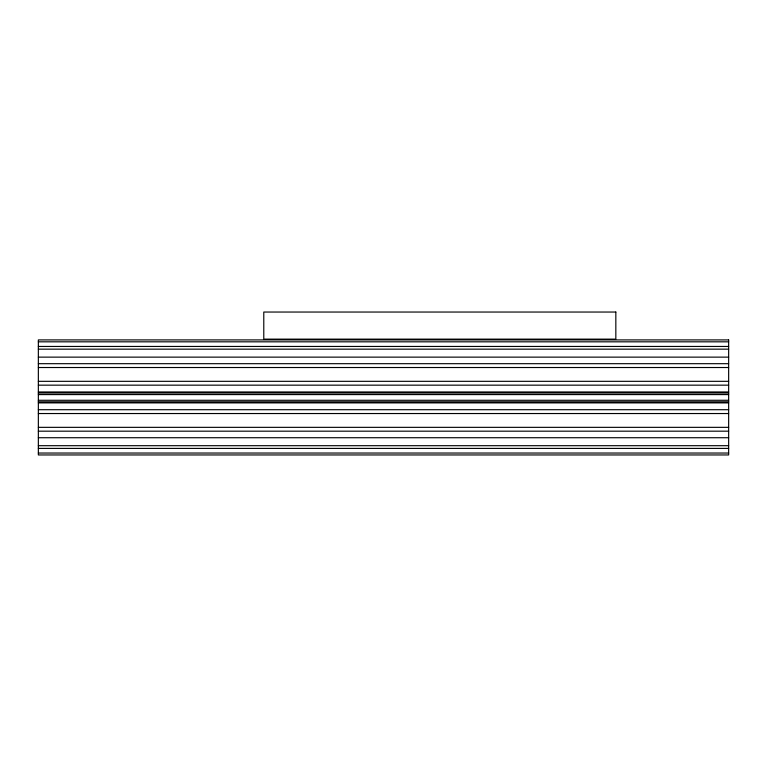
<?xml version="1.0" encoding="UTF-8"?>
<svg xmlns="http://www.w3.org/2000/svg" width="767" height="767" viewBox="0 0 767 767"><rect width="100%" height="100%" fill="white"/><g stroke="black" fill="none" stroke-linecap="round" stroke-linejoin="round"><path stroke-width="1.15" d="M38.35 341.823L728.65 341.823M38.35 346.454L728.65 346.454M38.35 349.158L728.65 349.158M38.35 357.134L728.65 357.134M38.35 363.683L728.65 363.683M38.35 367.518L728.65 367.518M38.35 381.324L728.65 381.324M38.35 385.159L728.65 385.159M38.35 391.966L728.65 391.966M38.35 393.049L728.65 393.04M38.35 394.583L728.65 394.583M38.35 400.278L728.65 400.278M38.35 401.812L728.65 401.812M38.35 402.886L728.65 402.886M38.35 409.703L728.65 409.703M38.35 413.538L728.65 413.538M38.35 427.344L728.65 427.344M38.35 431.179L728.65 431.179M38.35 437.727L728.65 437.727M38.35 445.694L728.65 445.694M38.35 448.407L728.65 448.407M38.35 453.038L728.65 453.038M615.834 312.044L263.781 312.044L263.781 339.139L615.834 339.139L615.834 312.044M728.65 339.906L38.35 339.906L38.35 454.956L728.65 454.956L728.65 339.906"/></g></svg>
